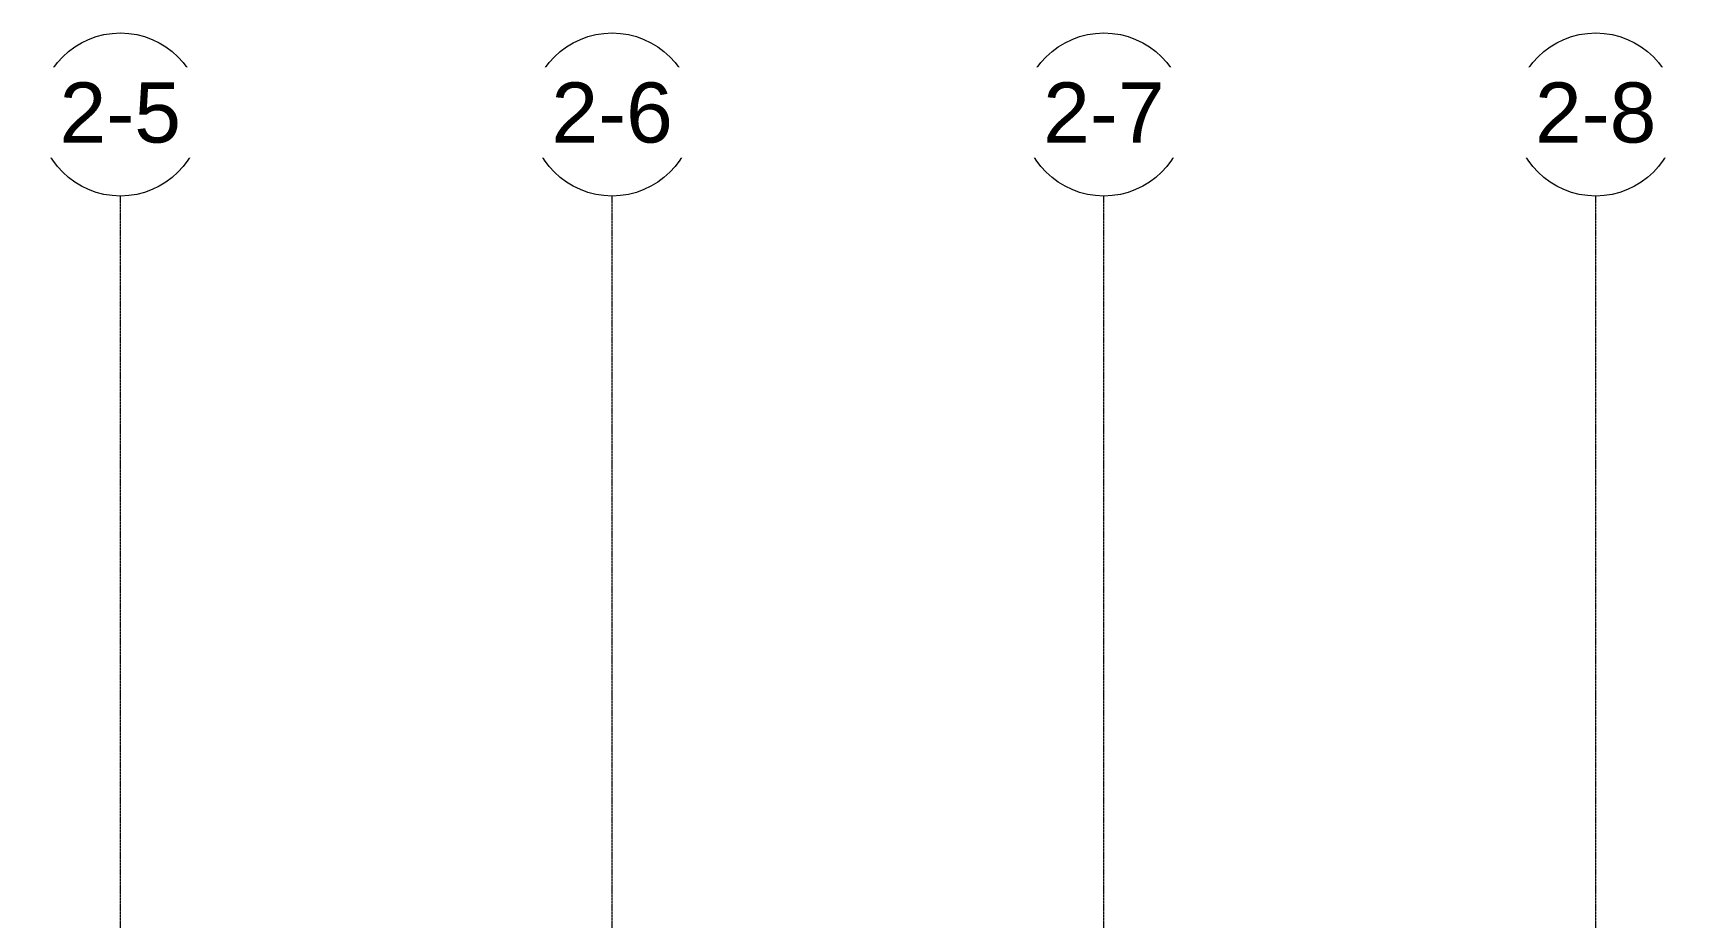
# Model space of a CAD drawing. Header units: inches. Extents: x -23565 to -21, y -324 to 853.
# Drawn here: x -17714 to -16743, y 247 to 768 of the extents above; entities that cross this region are included whole.
import ezdxf

# ---------------------------------------------------------------- set-up
doc = ezdxf.new("R2010")
doc.units = ezdxf.units.IN
doc.header["$MEASUREMENT"] = 0
doc.linetypes.add('Grid Line 1_2_', pattern=[0.875, 0.5, -0.125, 0.125, -0.125])
doc.layers.add('S-GRID', color=1, linetype='Continuous', lineweight=9)
doc.layers.add('S-GRID-IDEN', color=1, linetype='Continuous', lineweight=9)
doc.styles.add('Arial_1', font='arial.ttf', dxfattribs={"height": 35.407186})

# ---------------------------------------------------------------- blocks, each defined once
blk = doc.blocks.new('Grid - Grid Head - Circle-14747-Building Section - East_West looking South _ Fitness Center')
at = {"layer": 'S-GRID-IDEN'}
blk.add_circle((-23085.89, 719.89), 48, dxfattribs=at)

msp = doc.modelspace()

# ---------------------------------------------------------------- linework, layer by layer
at = {"layer": 'S-GRID', "linetype": 'Grid Line 1_2_'}
for p, q in [((-17662.92795, -273.16081), (-17662.92795, 671.89181)), ((-17662.92795, -273.16081), (-17662.92795, 671.89181)), ((-17373.42795, -273.16081), (-17373.42795, 671.89181)), ((-17373.42795, -273.16081), (-17373.42795, 671.89181)), ((-17083.92795, -273.16081), (-17083.92795, 671.89181)), ((-17083.92795, -273.16081), (-17083.92795, 671.89181)), ((-16794.42795, -273.16081), (-16794.42795, 671.89181)), ((-16794.42795, -273.16081), (-16794.42795, 671.89181))]:
    msp.add_line(p, q, dxfattribs=at)

# ---------------------------------------------------------------- block references
at = {"layer": 'S-GRID-IDEN'}
for p in [(5422.96227, 0), (5712.46227, 0), (6001.96227, 0), (6291.46227, 0)]:
    msp.add_blockref('Grid - Grid Head - Circle-14747-Building Section - East_West looking South _ Fitness Center', p, dxfattribs=at)

# ---------------------------------------------------------------- next in the draw order: texts
at = {"layer": 'S-GRID-IDEN', "char_height": 35.407186, "width": 85.104, "attachment_point": 2, "line_spacing_factor": 0.938532, "style": 'Arial_1', "bg_fill": 3, "box_fill_scale": 1.25, "bg_fill_color": 0, "bg_fill_transparency": 0}
for s, insert in [('1-5', (-17662.93718, 738.76554)), ('1-6', (-17373.43718, 738.76554)), ('1-7', (-17083.93718, 738.76554)), ('1-8', (-16794.43718, 738.76554))]:
    msp.add_mtext(s, dxfattribs=dict(at, insert=insert))

# ---------------------------------------------------------------- next in the draw order: block references
at = {"layer": 'S-GRID-IDEN'}
for p in [(5422.96227, 0), (5712.46227, 0), (6001.96227, 0), (6291.46227, 0)]:
    msp.add_blockref('Grid - Grid Head - Circle-14747-Building Section - East_West looking South _ Fitness Center', p, dxfattribs=at)

# ---------------------------------------------------------------- next in the draw order: texts
at = {"layer": 'S-GRID-IDEN', "char_height": 35.407186, "width": 85.104, "attachment_point": 2, "line_spacing_factor": 0.938532, "style": 'Arial_1', "bg_fill": 3, "box_fill_scale": 1.25, "bg_fill_color": 0, "bg_fill_transparency": 0}
for s, insert in [('2-5', (-17662.93718, 738.76554)), ('2-6', (-17373.43718, 738.76554)), ('2-7', (-17083.93718, 738.76554)), ('2-8', (-16794.43718, 738.76554))]:
    msp.add_mtext(s, dxfattribs=dict(at, insert=insert))

doc.saveas('drawing.dxf')
